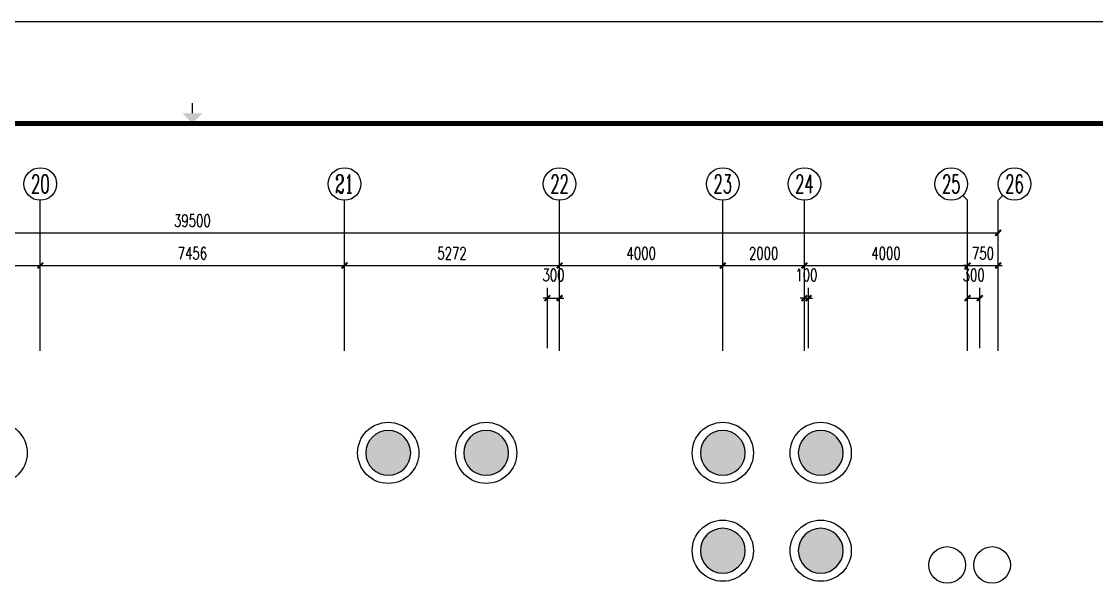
# Model space of a CAD drawing. Extents: x 190999 to 918899, y -200814 to 215286.
# Drawn here: x 704460 to 730808, y 22954 to 36986 of the extents above; entities that cross this region are included whole.
import ezdxf
from ezdxf.enums import TextEntityAlignment as Align

# ---------------------------------------------------------------- set-up
doc = ezdxf.new("R2010")
doc.units = 0
doc.header["$LTSCALE"] = 1000
doc.header["$MEASUREMENT"] = 0
doc.layers.get('Defpoints').update_dxf_attribs({"color": 1})
for name, color, linetype in [('A-外包装修', 250, 'Continuous'), ('AXIS', 3, 'Continuous'), ('AXIS_TEXT', 7, 'Continuous'), ('COLUMN', 2, 'Continuous'), ('PUB_HATCH', 250, 'Continuous'), ('图框', 189, 'Continuous')]:
    doc.layers.add(name, color=color, linetype=linetype)
doc.styles.add('_TCH_AXIS', font='COMPLEX', dxfattribs={"bigfont": 'GBCBIG'})
doc.styles.add('COMPLEX', font='COMPLEX')
doc.styles.add('DIM_FONT', font='SIMPLEX', dxfattribs={"width": 0.7, "bigfont": 'GBCBIG'})
doc.dimstyles.new('DIMN', dxfattribs={"dimtxt": 300, "dimasz": 100, "dimexe": 250, "dimexo": 300, "dimgap": 150, "dimtad": 1, "dimdec": 0, "dimzin": 0, "dimdsep": 46, "dimtxsty": 'DIM_FONT', "dimblk": 'ARCHTICK', "dimcen": 0.09, "dimclrt": 7, "dimazin": 2, "dimtfac": 1, "dimtdec": 0, "dimtix": 1, "dimtmove": 2, "dimatfit": 3, "dimfxl": 0, "dimtolj": 1, "dimtzin": 0, "dimarcsym": 0})

# ---------------------------------------------------------------- blocks, each defined once
blk = doc.blocks.new('TJAD_TK_A0')
at = {"layer": '图框'}
blk.add_line((973, -441.7), (973, 399.3), dxfattribs=at)
at = {"layer": '图框', "const_width": 1.2}
blk.add_lwpolyline([(2152, -431.7), (2152, 389.3), (998, 389.3), (998, -431.7)], close=True, dxfattribs=at)
at = {"layer": '图框', "const_width": 0.3}
blk.add_lwpolyline([(995.5, -21.2), (993, -21.2)], dxfattribs=at)
at = {"layer": '图框'}
blk.add_solid([(995.5, -23.7), (995.5, -18.7), (998, -21.2)], dxfattribs=at)
blk = doc.blocks.new('_ArchTick')
at = {"const_width": 0.5}
blk.add_lwpolyline([(-0.7, -0.7), (0.7, 0.7)], dxfattribs=at)
blk = doc.blocks.new('*D620')
at = {"layer": 'AXIS', "color": 0, "lineweight": -2}
for p, q in [((717349, 28975), (717349, 30450)), ((717649, 28975), (717649, 30450)), ((717349, 30200), (717249, 30200)), ((717349, 30200), (717649, 30200)), ((717649, 30200), (717749, 30200))]:
    blk.add_line(p, q, dxfattribs=at)
at = {"layer": 'Defpoints', "color": 0}
for p in [(717649, 30200), (717349, 28675), (717649, 28675)]:
    blk.add_point(p, dxfattribs=at)
at = {"layer": 'AXIS', "color": 0, "lineweight": -2, "xscale": 100, "yscale": 100, "zscale": 100}
blk.add_blockref('_ArchTick', (717349, 30200), dxfattribs=at)
at = {"layer": 'AXIS', "color": 0, "lineweight": -2, "xscale": 100, "yscale": 100, "zscale": 100, "rotation": 180}
blk.add_blockref('_ArchTick', (717649, 30200), dxfattribs=at)
at = {"layer": 'AXIS', "color": 7, "insert": (717499, 30768), "char_height": 300, "attachment_point": 5, "style": 'DIM_FONT'}
blk.add_mtext('\\A1;300', dxfattribs=at)
blk = doc.blocks.new('*D621')
at = {"layer": 'AXIS', "color": 0, "lineweight": -2}
for p, q in [((723649, 28975), (723649, 30450)), ((723749, 28975), (723749, 30450)), ((723649, 30200), (723549, 30200)), ((723649, 30200), (723749, 30200)), ((723749, 30200), (723849, 30200))]:
    blk.add_line(p, q, dxfattribs=at)
at = {"layer": 'Defpoints', "color": 0}
for p in [(723749, 30200), (723649, 28675), (723749, 28675)]:
    blk.add_point(p, dxfattribs=at)
at = {"layer": 'AXIS', "color": 0, "lineweight": -2, "xscale": 100, "yscale": 100, "zscale": 100}
blk.add_blockref('_ArchTick', (723649, 30200), dxfattribs=at)
at = {"layer": 'AXIS', "color": 0, "lineweight": -2, "xscale": 100, "yscale": 100, "zscale": 100, "rotation": 180}
blk.add_blockref('_ArchTick', (723749, 30200), dxfattribs=at)
at = {"layer": 'AXIS', "color": 7, "insert": (723699, 30768), "char_height": 300, "attachment_point": 5, "style": 'DIM_FONT'}
blk.add_mtext('\\A1;100', dxfattribs=at)
blk = doc.blocks.new('*D622')
at = {"layer": 'AXIS', "color": 0, "lineweight": -2}
for p, q in [((727649, 28975), (727649, 30450)), ((727949, 28975), (727949, 30450)), ((727649, 30200), (727949, 30200))]:
    blk.add_line(p, q, dxfattribs=at)
at = {"layer": 'Defpoints', "color": 0}
for p in [(727949, 30200), (727649, 28675), (727949, 28675)]:
    blk.add_point(p, dxfattribs=at)
at = {"layer": 'AXIS', "color": 0, "lineweight": -2, "xscale": 100, "yscale": 100, "zscale": 100, "rotation": 180}
blk.add_blockref('_ArchTick', (727649, 30200), dxfattribs=at)
at = {"layer": 'AXIS', "color": 0, "lineweight": -2, "xscale": 100, "yscale": 100, "zscale": 100}
blk.add_blockref('_ArchTick', (727949, 30200), dxfattribs=at)
at = {"layer": 'AXIS', "color": 7, "insert": (727799, 30768), "char_height": 300, "attachment_point": 5, "style": 'DIM_FONT'}
blk.add_mtext('\\A1;300', dxfattribs=at)
blk = doc.blocks.new('*D629')
at = {"layer": 'AXIS', "color": 0, "lineweight": -2}
for p, q in [((699649, 29775), (699649, 31250)), ((704921, 29775), (704921, 31250)), ((699649, 31000), (704921, 31000))]:
    blk.add_line(p, q, dxfattribs=at)
at = {"layer": 'Defpoints', "color": 0}
for p in [(704921, 31000), (699649, 29475), (704921, 29475)]:
    blk.add_point(p, dxfattribs=at)
at = {"layer": 'AXIS', "color": 0, "lineweight": -2, "xscale": 100, "yscale": 100, "zscale": 100, "rotation": 180}
blk.add_blockref('_ArchTick', (699649, 31000), dxfattribs=at)
at = {"layer": 'AXIS', "color": 0, "lineweight": -2, "xscale": 100, "yscale": 100, "zscale": 100}
blk.add_blockref('_ArchTick', (704921, 31000), dxfattribs=at)
at = {"layer": 'AXIS', "color": 7, "insert": (702285, 31300), "char_height": 300, "attachment_point": 5, "style": 'DIM_FONT'}
blk.add_mtext('\\A1;5272', dxfattribs=at)
blk = doc.blocks.new('*D630')
at = {"layer": 'AXIS', "color": 0, "lineweight": -2}
for p, q in [((704921, 29775), (704921, 31250)), ((712376, 29775), (712376, 31250)), ((704921, 31000), (712376, 31000))]:
    blk.add_line(p, q, dxfattribs=at)
at = {"layer": 'Defpoints', "color": 0}
for p in [(712376, 31000), (704921, 29475), (712376, 29475)]:
    blk.add_point(p, dxfattribs=at)
at = {"layer": 'AXIS', "color": 0, "lineweight": -2, "xscale": 100, "yscale": 100, "zscale": 100, "rotation": 180}
blk.add_blockref('_ArchTick', (704921, 31000), dxfattribs=at)
at = {"layer": 'AXIS', "color": 0, "lineweight": -2, "xscale": 100, "yscale": 100, "zscale": 100}
blk.add_blockref('_ArchTick', (712376, 31000), dxfattribs=at)
at = {"layer": 'AXIS', "color": 7, "insert": (708649, 31300), "char_height": 300, "attachment_point": 5, "style": 'DIM_FONT'}
blk.add_mtext('\\A1;7456', dxfattribs=at)
blk = doc.blocks.new('*D631')
at = {"layer": 'AXIS', "color": 0, "lineweight": -2}
for p, q in [((712376, 29775), (712376, 31250)), ((717649, 29775), (717649, 31250)), ((712376, 31000), (717649, 31000))]:
    blk.add_line(p, q, dxfattribs=at)
at = {"layer": 'Defpoints', "color": 0}
for p in [(717649, 31000), (712376, 29475), (717649, 29475)]:
    blk.add_point(p, dxfattribs=at)
at = {"layer": 'AXIS', "color": 0, "lineweight": -2, "xscale": 100, "yscale": 100, "zscale": 100, "rotation": 180}
blk.add_blockref('_ArchTick', (712376, 31000), dxfattribs=at)
at = {"layer": 'AXIS', "color": 0, "lineweight": -2, "xscale": 100, "yscale": 100, "zscale": 100}
blk.add_blockref('_ArchTick', (717649, 31000), dxfattribs=at)
at = {"layer": 'AXIS', "color": 7, "insert": (715012, 31300), "char_height": 300, "attachment_point": 5, "style": 'DIM_FONT'}
blk.add_mtext('\\A1;5272', dxfattribs=at)
blk = doc.blocks.new('*D632')
at = {"layer": 'AXIS', "color": 0, "lineweight": -2}
for p, q in [((717649, 29775), (717649, 31250)), ((721649, 29775), (721649, 31250)), ((717649, 31000), (721649, 31000))]:
    blk.add_line(p, q, dxfattribs=at)
at = {"layer": 'Defpoints', "color": 0}
for p in [(721649, 31000), (717649, 29475), (721649, 29475)]:
    blk.add_point(p, dxfattribs=at)
at = {"layer": 'AXIS', "color": 0, "lineweight": -2, "xscale": 100, "yscale": 100, "zscale": 100, "rotation": 180}
blk.add_blockref('_ArchTick', (717649, 31000), dxfattribs=at)
at = {"layer": 'AXIS', "color": 0, "lineweight": -2, "xscale": 100, "yscale": 100, "zscale": 100}
blk.add_blockref('_ArchTick', (721649, 31000), dxfattribs=at)
at = {"layer": 'AXIS', "color": 7, "insert": (719649, 31300), "char_height": 300, "attachment_point": 5, "style": 'DIM_FONT'}
blk.add_mtext('\\A1;4000', dxfattribs=at)
blk = doc.blocks.new('*D633')
at = {"layer": 'AXIS', "color": 0, "lineweight": -2}
for p, q in [((721649, 29775), (721649, 31250)), ((723649, 29775), (723649, 31250)), ((721649, 31000), (723649, 31000))]:
    blk.add_line(p, q, dxfattribs=at)
at = {"layer": 'Defpoints', "color": 0}
for p in [(723649, 31000), (721649, 29475), (723649, 29475)]:
    blk.add_point(p, dxfattribs=at)
at = {"layer": 'AXIS', "color": 0, "lineweight": -2, "xscale": 100, "yscale": 100, "zscale": 100, "rotation": 180}
blk.add_blockref('_ArchTick', (721649, 31000), dxfattribs=at)
at = {"layer": 'AXIS', "color": 0, "lineweight": -2, "xscale": 100, "yscale": 100, "zscale": 100}
blk.add_blockref('_ArchTick', (723649, 31000), dxfattribs=at)
at = {"layer": 'AXIS', "color": 7, "insert": (722649, 31300), "char_height": 300, "attachment_point": 5, "style": 'DIM_FONT'}
blk.add_mtext('\\A1;2000', dxfattribs=at)
blk = doc.blocks.new('*D634')
at = {"layer": 'AXIS', "color": 0, "lineweight": -2}
for p, q in [((723649, 29775), (723649, 31250)), ((727649, 29775), (727649, 31250)), ((723649, 31000), (727649, 31000))]:
    blk.add_line(p, q, dxfattribs=at)
at = {"layer": 'Defpoints', "color": 0}
for p in [(727649, 31000), (723649, 29475), (727649, 29475)]:
    blk.add_point(p, dxfattribs=at)
at = {"layer": 'AXIS', "color": 0, "lineweight": -2, "xscale": 100, "yscale": 100, "zscale": 100, "rotation": 180}
blk.add_blockref('_ArchTick', (723649, 31000), dxfattribs=at)
at = {"layer": 'AXIS', "color": 0, "lineweight": -2, "xscale": 100, "yscale": 100, "zscale": 100}
blk.add_blockref('_ArchTick', (727649, 31000), dxfattribs=at)
at = {"layer": 'AXIS', "color": 7, "insert": (725649, 31300), "char_height": 300, "attachment_point": 5, "style": 'DIM_FONT'}
blk.add_mtext('\\A1;4000', dxfattribs=at)
blk = doc.blocks.new('*D635')
at = {"layer": 'AXIS', "color": 0, "lineweight": -2}
for p, q in [((727649, 29775), (727649, 31250)), ((728399, 29775), (728399, 31250)), ((727649, 31000), (727549, 31000)), ((727649, 31000), (728399, 31000)), ((728399, 31000), (728499, 31000))]:
    blk.add_line(p, q, dxfattribs=at)
at = {"layer": 'Defpoints', "color": 0}
for p in [(728399, 31000), (727649, 29475), (728399, 29475)]:
    blk.add_point(p, dxfattribs=at)
at = {"layer": 'AXIS', "color": 0, "lineweight": -2, "xscale": 100, "yscale": 100, "zscale": 100}
blk.add_blockref('_ArchTick', (727649, 31000), dxfattribs=at)
at = {"layer": 'AXIS', "color": 0, "lineweight": -2, "xscale": 100, "yscale": 100, "zscale": 100, "rotation": 180}
blk.add_blockref('_ArchTick', (728399, 31000), dxfattribs=at)
at = {"layer": 'AXIS', "color": 7, "insert": (728024, 31300), "char_height": 300, "attachment_point": 5, "style": 'DIM_FONT'}
blk.add_mtext('\\A1;750', dxfattribs=at)
blk = doc.blocks.new('*D636')
at = {"layer": 'AXIS', "color": 0, "lineweight": -2}
for p, q in [((688899, 29775), (688899, 32050)), ((728399, 29775), (728399, 32050)), ((688899, 31800), (728399, 31800))]:
    blk.add_line(p, q, dxfattribs=at)
at = {"layer": 'Defpoints', "color": 0}
for p in [(728399, 31800), (688899, 29475), (728399, 29475)]:
    blk.add_point(p, dxfattribs=at)
at = {"layer": 'AXIS', "color": 0, "lineweight": -2, "xscale": 100, "yscale": 100, "zscale": 100, "rotation": 180}
blk.add_blockref('_ArchTick', (688899, 31800), dxfattribs=at)
at = {"layer": 'AXIS', "color": 0, "lineweight": -2, "xscale": 100, "yscale": 100, "zscale": 100}
blk.add_blockref('_ArchTick', (728399, 31800), dxfattribs=at)
at = {"layer": 'AXIS', "color": 7, "insert": (708649, 32100), "char_height": 300, "attachment_point": 5, "style": 'DIM_FONT'}
blk.add_mtext('\\A1;39500', dxfattribs=at)
blk = doc.blocks.new('_AXISO')
blk.add_circle((0, 0), 0.5)
at = {"layer": 'AXIS_TEXT', "style": 'COMPLEX', "width": 1.041667}
blk.add_attdef('A', text='', height=0.56, dxfattribs=at).set_placement((-0.25, -0.28), (0.25, -0.28), align=Align.FIT)

msp = doc.modelspace()

# ---------------------------------------------------------------- hatches: boundary and pattern name
at = {"layer": 'PUB_HATCH'}
for points in [[(713998.5, 26403.7, 1), (712898.5, 26403.7, 1)], [(716398.5, 26403.7, 1), (715298.5, 26403.7, 1)], [(722198.5, 26403.7, 1), (721098.5, 26403.7, 1)], [(724598.5, 26403.7, 1), (723498.5, 26403.7, 1)], [(721098.5, 24003.7, 1), (722198.5, 24003.7, 1)], [(724598.5, 24003.7, 1), (723498.5, 24003.7, 1)]]:
    msp.add_hatch(color=256, dxfattribs=at).paths.add_polyline_path(points)

# ---------------------------------------------------------------- linework, layer by layer
at = {"layer": 'A-外包装修'}
for centre, radius in [((703848.5, 26403.7), 750), ((713448.5, 26403.7), 750), ((715848.5, 26403.7), 750), ((721648.5, 26403.7), 750), ((724048.5, 26403.7), 750), ((721648.5, 24003.7), 750), ((724048.5, 24003.7), 750), ((727148.5, 23653.7), 450), ((728248.5, 23653.7), 450)]:
    msp.add_circle(centre, radius, dxfattribs=at)
at = {"layer": 'AXIS'}
for p, q in [((727531.4, 32717.4), (727648.5, 32600.2)), ((728515.7, 32717.4), (728398.5, 32600.2)), ((704920.6, 28903.7), (704920.6, 32600.2)), ((712376.5, 28903.7), (712376.5, 32600.2)), ((717648.5, 28903.7), (717648.5, 32600.2)), ((721648.5, 28903.7), (721648.5, 32600.2)), ((723648.5, 28903.7), (723648.5, 32600.2)), ((727648.5, 28903.7), (727648.5, 32600.2)), ((728398.5, 28903.7), (728398.5, 32600.2))]:
    msp.add_line(p, q, dxfattribs=at)
at = {"layer": 'COLUMN'}
for centre, start, end in [((713448.5, 26403.7), 0, 180), ((715848.5, 26403.7), 0, 180), ((721648.5, 26403.7), 0, 180), ((724048.5, 26403.7), 0, 180), ((713448.5, 26403.7), 180, 0), ((715848.5, 26403.7), 180, 0), ((721648.5, 26403.7), 180, 0), ((724048.5, 26403.7), 180, 0), ((721648.5, 24003.7), 0, 180), ((724048.5, 24003.7), 0, 180), ((721648.5, 24003.7), 180, 0), ((724048.5, 24003.7), 180, 0)]:
    msp.add_arc(centre, 550, start, end, dxfattribs=at)

# ---------------------------------------------------------------- block references
at = {"layer": 'AXIS'}
ref = msp.add_blockref('_AXISO', (704920.6, 33000.2), dxfattribs=dict(at, xscale=800, yscale=800, zscale=800))
ref.add_attrib('A', '20', dxfattribs={"layer": 'AXIS_TEXT', "height": 452.55, "style": '_TCH_AXIS', "width": 0.617647}).set_placement((704694.3, 32774), (705146.9, 32774), align=Align.FIT)
ref = msp.add_blockref('_AXISO', (712376.5, 33000.2), dxfattribs=dict(at, xscale=800, yscale=800, zscale=800))
ref.add_attrib('A', '21', dxfattribs={"layer": 'AXIS_TEXT', "height": 452.55, "style": '_TCH_AXIS', "width": 0.724138}).set_placement((712150.2, 32774), (712602.7, 32774), align=Align.FIT)
ref = msp.add_blockref('_AXISO', (717648.5, 33000.2), dxfattribs=dict(at, xscale=800, yscale=800, zscale=800))
ref.add_attrib('A', '22', dxfattribs={"layer": 'AXIS_TEXT', "height": 452.55, "style": '_TCH_AXIS', "width": 0.617647}).set_placement((717422.3, 32774), (717874.8, 32774), align=Align.FIT)
ref = msp.add_blockref('_AXISO', (721648.5, 33000.2), dxfattribs=dict(at, xscale=800, yscale=800, zscale=800))
ref.add_attrib('A', '23', dxfattribs={"layer": 'AXIS_TEXT', "height": 452.55, "style": '_TCH_AXIS', "width": 0.617647}).set_placement((721422.3, 32774), (721874.8, 32774), align=Align.FIT)
ref = msp.add_blockref('_AXISO', (723648.5, 33000.2), dxfattribs=dict(at, xscale=800, yscale=800, zscale=800))
ref.add_attrib('A', '24', dxfattribs={"layer": 'AXIS_TEXT', "height": 452.55, "style": '_TCH_AXIS', "width": 0.583333}).set_placement((723422.3, 32774), (723874.8, 32774), align=Align.FIT)
ref = msp.add_blockref('_AXISO', (727248.5, 33000.2), dxfattribs=dict(at, xscale=800, yscale=800, zscale=800))
ref.add_attrib('A', '25', dxfattribs={"layer": 'AXIS_TEXT', "height": 452.55, "style": '_TCH_AXIS', "width": 0.617647}).set_placement((727022.3, 32774), (727474.8, 32774), align=Align.FIT)
ref = msp.add_blockref('_AXISO', (728798.5, 33000.2), dxfattribs=dict(at, xscale=800, yscale=800, zscale=800))
ref.add_attrib('A', '26', dxfattribs={"layer": 'AXIS_TEXT', "height": 452.55, "style": '_TCH_AXIS', "width": 0.617647}).set_placement((728572.3, 32774), (729024.8, 32774), align=Align.FIT)
at = {"layer": '图框', "xscale": 100, "yscale": 100, "zscale": 100, "rotation": 270}
msp.add_blockref('TJAD_TK_A0', (710768.8, 134286.5), dxfattribs=at)

# ---------------------------------------------------------------- dimensions: what is measured, and where the dimension line sits
at = {"layer": 'AXIS'}
for p1, p2, distance, picture, middle in [((688898.5, 29475.2), (728398.5, 29475.2), 2325, '*D636', (708648.5, 32100.2)), ((699648.5, 29475.2), (704920.6, 29475.2), 1525, '*D629', (702284.6, 31300.2)), ((704920.6, 29475.2), (712376.5, 29475.2), 1525, '*D630', (708648.5, 31300.2)), ((712376.5, 29475.2), (717648.5, 29475.2), 1525, '*D631', (715012.5, 31300.2)), ((717648.5, 29475.2), (721648.5, 29475.2), 1525, '*D632', (719648.5, 31300.2)), ((721648.5, 29475.2), (723648.5, 29475.2), 1525, '*D633', (722648.5, 31300.2)), ((723648.5, 29475.2), (727648.5, 29475.2), 1525, '*D634', (725648.5, 31300.2)), ((727648.5, 29475.2), (728398.5, 29475.2), 1525, '*D635', (728023.5, 31300.2))]:
    dim = msp.add_aligned_dim(p1=p1, p2=p2, distance=distance, dimstyle='DIMN', dxfattribs=at)
    dim.commit()
    dim.dimension.update_dxf_attribs({"geometry": picture, "text_midpoint": middle})
for base, p1, p2, picture, middle in [((717648.5, 30200.2), (717348.5, 28675.2), (717648.5, 28675.2), '*D620', (717498.5, 30767.7)), ((723748.5, 30200.2), (723648.5, 28675.2), (723748.5, 28675.2), '*D621', (723698.5, 30767.7)), ((727948.5, 30200.2), (727648.5, 28675.2), (727948.5, 28675.2), '*D622', (727798.5, 30767.7))]:
    dim = msp.add_linear_dim(base=base, p1=p1, p2=p2, angle=0, dimstyle='DIMN', dxfattribs=at)
    dim.commit()
    dim.dimension.update_dxf_attribs({"geometry": picture, "text_midpoint": middle, "dimtype": 161})

doc.saveas('drawing.dxf')
